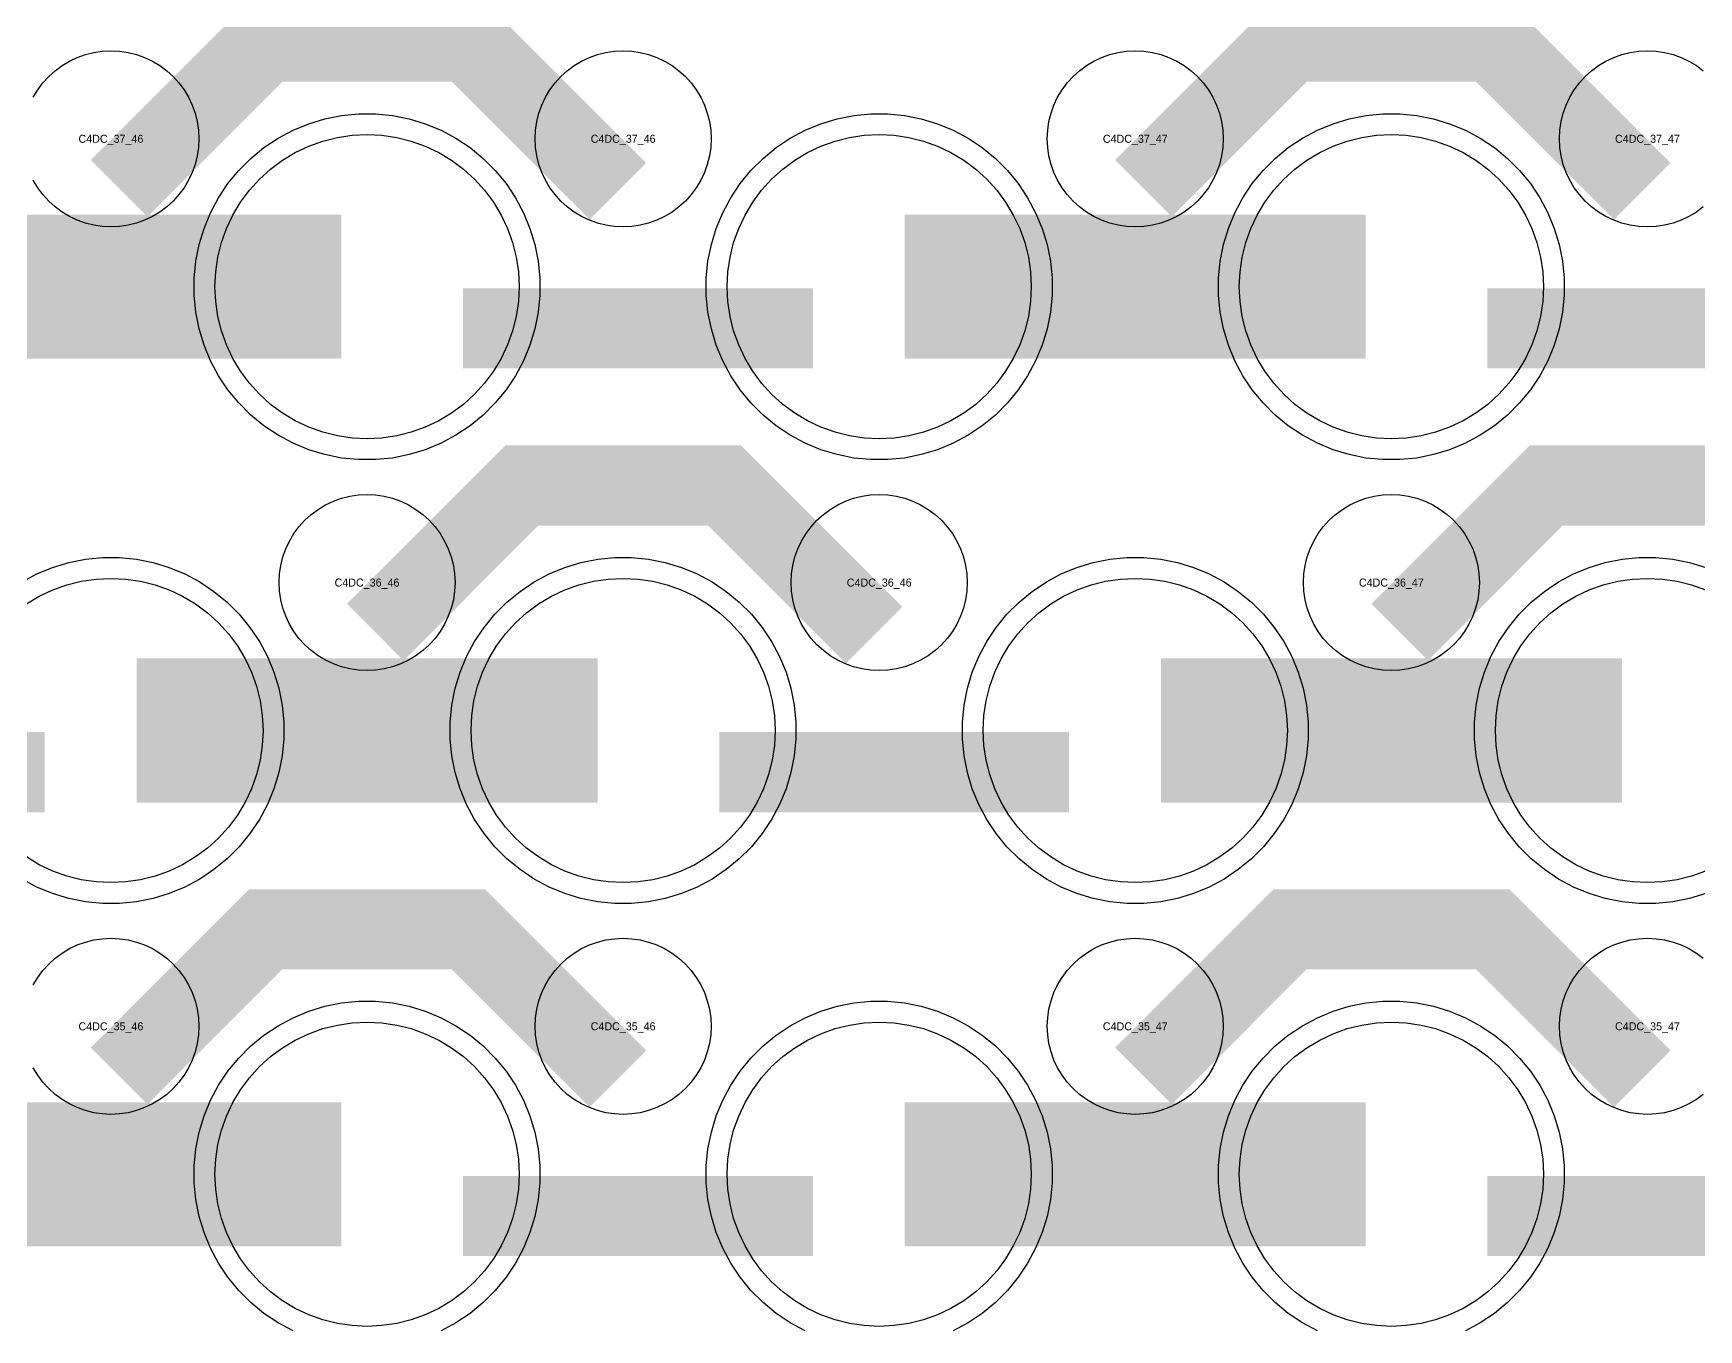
# Model space of a CAD drawing. Extents: x -11880 to 11880, y -14992 to 14992.
# Drawn here: x 2696 to 3216, y -10038 to -9634 of the extents above; entities that cross this region are included whole.
import ezdxf
from ezdxf.enums import TextEntityAlignment as Align

# ---------------------------------------------------------------- set-up
doc = ezdxf.new("R2010")
doc.units = 0
doc.header["$MEASUREMENT"] = 0
for name, color, linetype in [('GDS_775_DT_237', 138, 'CONTINUOUS'), ('RDL1_FS', 34, 'CONTINUOUS'), ('RDL_BS', 160, 'CONTINUOUS')]:
    doc.layers.add(name, color=color, linetype=linetype)

msp = doc.modelspace()

# ---------------------------------------------------------------- linework, layer by layer
at = {"layer": 'RDL1_FS', "color": 241, "true_color": 0xf7abae}
for points in [[(2800, -9760.204), (2795.343, -9759.975), (2790.732, -9759.291), (2786.209, -9758.159), (2781.819, -9756.587), (2777.605, -9754.595), (2773.605, -9752.197), (2769.86, -9749.419), (2766.406, -9746.289), (2763.276, -9742.835), (2760.498, -9739.09), (2758.1, -9735.09), (2756.108, -9730.876), (2754.536, -9726.486), (2753.404, -9721.963), (2752.72, -9717.352), (2752.491, -9712.695), (2752.72, -9708.038), (2753.404, -9703.427), (2754.536, -9698.904), (2756.108, -9694.514), (2758.1, -9690.3), (2760.498, -9686.3), (2763.276, -9682.555), (2766.406, -9679.101), (2769.86, -9675.971), (2773.605, -9673.193), (2777.605, -9670.795), (2781.819, -9668.803), (2786.209, -9667.231), (2790.732, -9666.099), (2795.343, -9665.415), (2800, -9665.186), (2804.657, -9665.415), (2809.268, -9666.099), (2813.791, -9667.231), (2818.181, -9668.803), (2822.395, -9670.795), (2826.395, -9673.193), (2830.14, -9675.971), (2833.594, -9679.101), (2836.724, -9682.555), (2839.502, -9686.3), (2841.9, -9690.3), (2843.892, -9694.514), (2845.464, -9698.904), (2846.596, -9703.427), (2847.28, -9708.038), (2847.509, -9712.695), (2847.28, -9717.352), (2846.596, -9721.963), (2845.464, -9726.486), (2843.892, -9730.876), (2841.9, -9735.09), (2839.502, -9739.09), (2836.724, -9742.835), (2833.594, -9746.289), (2830.14, -9749.419), (2826.395, -9752.197), (2822.395, -9754.595), (2818.181, -9756.587), (2813.791, -9758.159), (2809.268, -9759.291), (2804.657, -9759.975)], [(2960, -9760.204), (2955.343, -9759.975), (2950.732, -9759.291), (2946.209, -9758.159), (2941.819, -9756.587), (2937.605, -9754.595), (2933.605, -9752.197), (2929.86, -9749.419), (2926.406, -9746.289), (2923.276, -9742.835), (2920.498, -9739.09), (2918.1, -9735.09), (2916.108, -9730.876), (2914.536, -9726.486), (2913.404, -9721.963), (2912.72, -9717.352), (2912.491, -9712.695), (2912.72, -9708.038), (2913.404, -9703.427), (2914.536, -9698.904), (2916.108, -9694.514), (2918.1, -9690.3), (2920.498, -9686.3), (2923.276, -9682.555), (2926.406, -9679.101), (2929.86, -9675.971), (2933.605, -9673.193), (2937.605, -9670.795), (2941.819, -9668.803), (2946.209, -9667.231), (2950.732, -9666.099), (2955.343, -9665.415), (2960, -9665.186), (2964.657, -9665.415), (2969.268, -9666.099), (2973.791, -9667.231), (2978.181, -9668.803), (2982.395, -9670.795), (2986.395, -9673.193), (2990.14, -9675.971), (2993.594, -9679.101), (2996.724, -9682.555), (2999.502, -9686.3), (3001.9, -9690.3), (3003.892, -9694.514), (3005.464, -9698.904), (3006.596, -9703.427), (3007.28, -9708.038), (3007.509, -9712.695), (3007.28, -9717.352), (3006.596, -9721.963), (3005.464, -9726.486), (3003.892, -9730.876), (3001.9, -9735.09), (2999.502, -9739.09), (2996.724, -9742.835), (2993.594, -9746.289), (2990.14, -9749.419), (2986.395, -9752.197), (2982.395, -9754.595), (2978.181, -9756.587), (2973.791, -9758.159), (2969.268, -9759.291), (2964.657, -9759.975)], [(3120, -9760.204), (3115.343, -9759.975), (3110.732, -9759.291), (3106.209, -9758.159), (3101.819, -9756.587), (3097.605, -9754.595), (3093.605, -9752.197), (3089.86, -9749.419), (3086.406, -9746.289), (3083.276, -9742.835), (3080.498, -9739.09), (3078.1, -9735.09), (3076.108, -9730.876), (3074.536, -9726.486), (3073.404, -9721.963), (3072.72, -9717.352), (3072.491, -9712.695), (3072.72, -9708.038), (3073.404, -9703.427), (3074.536, -9698.904), (3076.108, -9694.514), (3078.1, -9690.3), (3080.498, -9686.3), (3083.276, -9682.555), (3086.406, -9679.101), (3089.86, -9675.971), (3093.605, -9673.193), (3097.605, -9670.795), (3101.819, -9668.803), (3106.209, -9667.231), (3110.732, -9666.099), (3115.343, -9665.415), (3120, -9665.186), (3124.657, -9665.415), (3129.268, -9666.099), (3133.791, -9667.231), (3138.181, -9668.803), (3142.395, -9670.795), (3146.395, -9673.193), (3150.14, -9675.971), (3153.594, -9679.101), (3156.724, -9682.555), (3159.502, -9686.3), (3161.9, -9690.3), (3163.892, -9694.514), (3165.464, -9698.904), (3166.596, -9703.427), (3167.28, -9708.038), (3167.509, -9712.695), (3167.28, -9717.352), (3166.596, -9721.963), (3165.464, -9726.486), (3163.892, -9730.876), (3161.9, -9735.09), (3159.502, -9739.09), (3156.724, -9742.835), (3153.594, -9746.289), (3150.14, -9749.419), (3146.395, -9752.197), (3142.395, -9754.595), (3138.181, -9756.587), (3133.791, -9758.159), (3129.268, -9759.291), (3124.657, -9759.975)]]:
    msp.add_lwpolyline(points, close=True, dxfattribs=at)
for points in [[(2648.002, -9712.695, 45, 45, 0), (2720.002, -9712.695, 45, 45, 0)], [(2720.002, -9712.695, 45, 45, 0), (2792.002, -9712.695, 45, 45, 0)], [(2968.002, -9712.695, 45, 45, 0), (3040.002, -9712.695, 45, 45, 0)], [(3040.002, -9712.695, 45, 45, 0), (3112.002, -9712.695, 45, 45, 0)]]:
    msp.add_lwpolyline(points, format="xyseb", dxfattribs=at)
at = {"layer": 'RDL1_FS'}
for points in [[(2693.605, -9811.758), (2697.605, -9809.36), (2701.819, -9807.368), (2706.209, -9805.796), (2710.732, -9804.664), (2715.343, -9803.98), (2720, -9803.751), (2724.657, -9803.98), (2729.268, -9804.664), (2733.791, -9805.796), (2738.181, -9807.368), (2742.395, -9809.36), (2746.395, -9811.758), (2750.14, -9814.536), (2753.594, -9817.666), (2756.724, -9821.12), (2759.502, -9824.865), (2761.9, -9828.865), (2763.892, -9833.079), (2765.464, -9837.469), (2766.596, -9841.992), (2767.28, -9846.603), (2767.509, -9851.26), (2767.28, -9855.917), (2766.596, -9860.528), (2765.464, -9865.051), (2763.892, -9869.441), (2761.9, -9873.655), (2759.502, -9877.655), (2756.724, -9881.4), (2753.594, -9884.854), (2750.14, -9887.984), (2746.395, -9890.762), (2742.395, -9893.16), (2738.181, -9895.152), (2733.791, -9896.724), (2729.268, -9897.856), (2724.657, -9898.54), (2720, -9898.769), (2715.343, -9898.54), (2710.732, -9897.856), (2706.209, -9896.724), (2701.819, -9895.152), (2697.605, -9893.16), (2693.605, -9890.762)], [(3218.181, -9895.152), (3213.791, -9896.724), (3209.268, -9897.856), (3204.657, -9898.54), (3200, -9898.769), (3195.343, -9898.54), (3190.732, -9897.856), (3186.209, -9896.724), (3181.819, -9895.152), (3177.605, -9893.16), (3173.605, -9890.762), (3169.86, -9887.984), (3166.406, -9884.854), (3163.276, -9881.4), (3160.498, -9877.655), (3158.1, -9873.655), (3156.108, -9869.441), (3154.536, -9865.051), (3153.404, -9860.528), (3152.72, -9855.917), (3152.491, -9851.26), (3152.72, -9846.603), (3153.404, -9841.992), (3154.536, -9837.469), (3156.108, -9833.079), (3158.1, -9828.865), (3160.498, -9824.865), (3163.276, -9821.12), (3166.406, -9817.666), (3169.86, -9814.536), (3173.605, -9811.758), (3177.605, -9809.36), (3181.819, -9807.368), (3186.209, -9805.796), (3190.732, -9804.664), (3195.343, -9803.98), (3200, -9803.751), (3204.657, -9803.98), (3209.268, -9804.664), (3213.791, -9805.796), (3218.181, -9807.368)]]:
    msp.add_lwpolyline(points, dxfattribs=at)
for points in [[(2880, -9898.769), (2875.343, -9898.54), (2870.732, -9897.856), (2866.209, -9896.724), (2861.819, -9895.152), (2857.605, -9893.16), (2853.605, -9890.762), (2849.86, -9887.984), (2846.406, -9884.854), (2843.276, -9881.4), (2840.498, -9877.655), (2838.1, -9873.655), (2836.108, -9869.441), (2834.536, -9865.051), (2833.404, -9860.528), (2832.72, -9855.917), (2832.491, -9851.26), (2832.72, -9846.603), (2833.404, -9841.992), (2834.536, -9837.469), (2836.108, -9833.079), (2838.1, -9828.865), (2840.498, -9824.865), (2843.276, -9821.12), (2846.406, -9817.666), (2849.86, -9814.536), (2853.605, -9811.758), (2857.605, -9809.36), (2861.819, -9807.368), (2866.209, -9805.796), (2870.732, -9804.664), (2875.343, -9803.98), (2880, -9803.751), (2884.657, -9803.98), (2889.268, -9804.664), (2893.791, -9805.796), (2898.181, -9807.368), (2902.395, -9809.36), (2906.395, -9811.758), (2910.14, -9814.536), (2913.594, -9817.666), (2916.724, -9821.12), (2919.502, -9824.865), (2921.9, -9828.865), (2923.892, -9833.079), (2925.464, -9837.469), (2926.596, -9841.992), (2927.28, -9846.603), (2927.509, -9851.26), (2927.28, -9855.917), (2926.596, -9860.528), (2925.464, -9865.051), (2923.892, -9869.441), (2921.9, -9873.655), (2919.502, -9877.655), (2916.724, -9881.4), (2913.594, -9884.854), (2910.14, -9887.984), (2906.395, -9890.762), (2902.395, -9893.16), (2898.181, -9895.152), (2893.791, -9896.724), (2889.268, -9897.856), (2884.657, -9898.54)], [(3040, -9898.769), (3035.343, -9898.54), (3030.732, -9897.856), (3026.209, -9896.724), (3021.819, -9895.152), (3017.605, -9893.16), (3013.605, -9890.762), (3009.86, -9887.984), (3006.406, -9884.854), (3003.276, -9881.4), (3000.498, -9877.655), (2998.1, -9873.655), (2996.108, -9869.441), (2994.536, -9865.051), (2993.404, -9860.528), (2992.72, -9855.917), (2992.491, -9851.26), (2992.72, -9846.603), (2993.404, -9841.992), (2994.536, -9837.469), (2996.108, -9833.079), (2998.1, -9828.865), (3000.498, -9824.865), (3003.276, -9821.12), (3006.406, -9817.666), (3009.86, -9814.536), (3013.605, -9811.758), (3017.605, -9809.36), (3021.819, -9807.368), (3026.209, -9805.796), (3030.732, -9804.664), (3035.343, -9803.98), (3040, -9803.751), (3044.657, -9803.98), (3049.268, -9804.664), (3053.791, -9805.796), (3058.181, -9807.368), (3062.395, -9809.36), (3066.395, -9811.758), (3070.14, -9814.536), (3073.594, -9817.666), (3076.724, -9821.12), (3079.502, -9824.865), (3081.9, -9828.865), (3083.892, -9833.079), (3085.464, -9837.469), (3086.596, -9841.992), (3087.28, -9846.603), (3087.509, -9851.26), (3087.28, -9855.917), (3086.596, -9860.528), (3085.464, -9865.051), (3083.892, -9869.441), (3081.9, -9873.655), (3079.502, -9877.655), (3076.724, -9881.4), (3073.594, -9884.854), (3070.14, -9887.984), (3066.395, -9890.762), (3062.395, -9893.16), (3058.181, -9895.152), (3053.791, -9896.724), (3049.268, -9897.856), (3044.657, -9898.54)], [(2800, -10037.329), (2795.343, -10037.1), (2790.732, -10036.416), (2786.209, -10035.284), (2781.819, -10033.712), (2777.605, -10031.72), (2773.605, -10029.322), (2769.86, -10026.544), (2766.406, -10023.414), (2763.276, -10019.96), (2760.498, -10016.215), (2758.1, -10012.215), (2756.108, -10008.001), (2754.536, -10003.611), (2753.404, -9999.088), (2752.72, -9994.477), (2752.491, -9989.82), (2752.72, -9985.163), (2753.404, -9980.552), (2754.536, -9976.029), (2756.108, -9971.639), (2758.1, -9967.425), (2760.498, -9963.425), (2763.276, -9959.68), (2766.406, -9956.226), (2769.86, -9953.096), (2773.605, -9950.318), (2777.605, -9947.92), (2781.819, -9945.928), (2786.209, -9944.356), (2790.732, -9943.224), (2795.343, -9942.54), (2800, -9942.311), (2804.657, -9942.54), (2809.268, -9943.224), (2813.791, -9944.356), (2818.181, -9945.928), (2822.395, -9947.92), (2826.395, -9950.318), (2830.14, -9953.096), (2833.594, -9956.226), (2836.724, -9959.68), (2839.502, -9963.425), (2841.9, -9967.425), (2843.892, -9971.639), (2845.464, -9976.029), (2846.596, -9980.552), (2847.28, -9985.163), (2847.509, -9989.82), (2847.28, -9994.477), (2846.596, -9999.088), (2845.464, -10003.611), (2843.892, -10008.001), (2841.9, -10012.215), (2839.502, -10016.215), (2836.724, -10019.96), (2833.594, -10023.414), (2830.14, -10026.544), (2826.395, -10029.322), (2822.395, -10031.72), (2818.181, -10033.712), (2813.791, -10035.284), (2809.268, -10036.416), (2804.657, -10037.1)], [(2960, -10037.329), (2955.343, -10037.1), (2950.732, -10036.416), (2946.209, -10035.284), (2941.819, -10033.712), (2937.605, -10031.72), (2933.605, -10029.322), (2929.86, -10026.544), (2926.406, -10023.414), (2923.276, -10019.96), (2920.498, -10016.215), (2918.1, -10012.215), (2916.108, -10008.001), (2914.536, -10003.611), (2913.404, -9999.088), (2912.72, -9994.477), (2912.491, -9989.82), (2912.72, -9985.163), (2913.404, -9980.552), (2914.536, -9976.029), (2916.108, -9971.639), (2918.1, -9967.425), (2920.498, -9963.425), (2923.276, -9959.68), (2926.406, -9956.226), (2929.86, -9953.096), (2933.605, -9950.318), (2937.605, -9947.92), (2941.819, -9945.928), (2946.209, -9944.356), (2950.732, -9943.224), (2955.343, -9942.54), (2960, -9942.311), (2964.657, -9942.54), (2969.268, -9943.224), (2973.791, -9944.356), (2978.181, -9945.928), (2982.395, -9947.92), (2986.395, -9950.318), (2990.14, -9953.096), (2993.594, -9956.226), (2996.724, -9959.68), (2999.502, -9963.425), (3001.9, -9967.425), (3003.892, -9971.639), (3005.464, -9976.029), (3006.596, -9980.552), (3007.28, -9985.163), (3007.509, -9989.82), (3007.28, -9994.477), (3006.596, -9999.088), (3005.464, -10003.611), (3003.892, -10008.001), (3001.9, -10012.215), (2999.502, -10016.215), (2996.724, -10019.96), (2993.594, -10023.414), (2990.14, -10026.544), (2986.395, -10029.322), (2982.395, -10031.72), (2978.181, -10033.712), (2973.791, -10035.284), (2969.268, -10036.416), (2964.657, -10037.1)], [(3120, -10037.329), (3115.343, -10037.1), (3110.732, -10036.416), (3106.209, -10035.284), (3101.819, -10033.712), (3097.605, -10031.72), (3093.605, -10029.322), (3089.86, -10026.544), (3086.406, -10023.414), (3083.276, -10019.96), (3080.498, -10016.215), (3078.1, -10012.215), (3076.108, -10008.001), (3074.536, -10003.611), (3073.404, -9999.088), (3072.72, -9994.477), (3072.491, -9989.82), (3072.72, -9985.163), (3073.404, -9980.552), (3074.536, -9976.029), (3076.108, -9971.639), (3078.1, -9967.425), (3080.498, -9963.425), (3083.276, -9959.68), (3086.406, -9956.226), (3089.86, -9953.096), (3093.605, -9950.318), (3097.605, -9947.92), (3101.819, -9945.928), (3106.209, -9944.356), (3110.732, -9943.224), (3115.343, -9942.54), (3120, -9942.311), (3124.657, -9942.54), (3129.268, -9943.224), (3133.791, -9944.356), (3138.181, -9945.928), (3142.395, -9947.92), (3146.395, -9950.318), (3150.14, -9953.096), (3153.594, -9956.226), (3156.724, -9959.68), (3159.502, -9963.425), (3161.9, -9967.425), (3163.892, -9971.639), (3165.464, -9976.029), (3166.596, -9980.552), (3167.28, -9985.163), (3167.509, -9989.82), (3167.28, -9994.477), (3166.596, -9999.088), (3165.464, -10003.611), (3163.892, -10008.001), (3161.9, -10012.215), (3159.502, -10016.215), (3156.724, -10019.96), (3153.594, -10023.414), (3150.14, -10026.544), (3146.395, -10029.322), (3142.395, -10031.72), (3138.181, -10033.712), (3133.791, -10035.284), (3129.268, -10036.416), (3124.657, -10037.1)]]:
    msp.add_lwpolyline(points, close=True, dxfattribs=at)
for points in [[(2728.002, -9851.26, 45, 45, 0), (2800.002, -9851.26, 45, 45, 0)], [(2800.002, -9851.26, 45, 45, 0), (2872.002, -9851.26, 45, 45, 0)], [(3048.002, -9851.26, 45, 45, 0), (3120.002, -9851.26, 45, 45, 0)], [(3120.002, -9851.26, 45, 45, 0), (3192.002, -9851.26, 45, 45, 0)], [(2648.002, -9989.82, 45, 45, 0), (2720.002, -9989.82, 45, 45, 0)], [(2720.002, -9989.82, 45, 45, 0), (2792.002, -9989.82, 45, 45, 0)], [(2968.002, -9989.82, 45, 45, 0), (3040.002, -9989.82, 45, 45, 0)], [(3040.002, -9989.82, 45, 45, 0), (3112.002, -9989.82, 45, 45, 0)]]:
    msp.add_lwpolyline(points, format="xyseb", dxfattribs=at)
at = {"layer": 'RDL_BS'}
for points in [[(2722.562, -9682.009, 25, 25, 0), (2768.377, -9636.194, 25, 25, 0), (2801.93, -9636.194, 25, 25, 0)], [(2878.401, -9682.908, 25, 25, 0), (2831.687, -9636.194, 25, 25, 0), (2801.929, -9636.194, 25, 25, 0)], [(3042.562, -9682.009, 25, 25, 0), (3088.377, -9636.194, 25, 25, 0), (3121.93, -9636.194, 25, 25, 0)], [(3198.401, -9682.908, 25, 25, 0), (3151.687, -9636.194, 25, 25, 0), (3121.929, -9636.194, 25, 25, 0)], [(2802.562, -9820.574, 25, 25, 0), (2848.377, -9774.759, 25, 25, 0), (2881.93, -9774.759, 25, 25, 0)], [(2958.401, -9821.473, 25, 25, 0), (2911.687, -9774.759, 25, 25, 0), (2881.929, -9774.759, 25, 25, 0)], [(3122.562, -9820.574, 25, 25, 0), (3168.377, -9774.759, 25, 25, 0), (3201.93, -9774.759, 25, 25, 0)], [(3278.401, -9821.473, 25, 25, 0), (3231.687, -9774.759, 25, 25, 0), (3201.929, -9774.759, 25, 25, 0)], [(2590.016, -9864.273, 25, 25, 0), (2699.281, -9864.273, 25, 25, 0)], [(2910.016, -9864.273, 25, 25, 0), (3019.281, -9864.273, 25, 25, 0)], [(2722.562, -9959.134, 25, 25, 0), (2768.377, -9913.319, 25, 25, 0), (2801.93, -9913.319, 25, 25, 0)], [(2878.401, -9960.033, 25, 25, 0), (2831.687, -9913.319, 25, 25, 0), (2801.929, -9913.319, 25, 25, 0)], [(3042.562, -9959.134, 25, 25, 0), (3088.377, -9913.319, 25, 25, 0), (3121.93, -9913.319, 25, 25, 0)], [(3198.401, -9960.033, 25, 25, 0), (3151.687, -9913.319, 25, 25, 0), (3121.929, -9913.319, 25, 25, 0)], [(2830.016, -10002.833, 25, 25, 0), (2939.281, -10002.833, 25, 25, 0)], [(3150.016, -10002.833, 25, 25, 0), (3259.281, -10002.833, 25, 25, 0)]]:
    msp.add_lwpolyline(points, format="xyseb", dxfattribs=at)
for points in [[(2695.75, -9653.551), (2697.143, -9651.227), (2698.746, -9649.064), (2700.558, -9647.065), (2702.557, -9645.253), (2704.72, -9643.65), (2707.044, -9642.257), (2709.481, -9641.105), (2712.016, -9640.198), (2714.635, -9639.541), (2717.307, -9639.145), (2720, -9639.013), (2722.693, -9639.145), (2725.365, -9639.541), (2727.984, -9640.198), (2730.519, -9641.105), (2732.956, -9642.257), (2735.28, -9643.65), (2737.443, -9645.253), (2739.442, -9647.065), (2741.254, -9649.064), (2742.857, -9651.227), (2744.25, -9653.551), (2745.402, -9655.988), (2746.309, -9658.523), (2746.966, -9661.142), (2747.362, -9663.814), (2747.494, -9666.507), (2747.362, -9669.2), (2746.966, -9671.872), (2746.309, -9674.491), (2745.402, -9677.026), (2744.25, -9679.463), (2742.857, -9681.787), (2741.254, -9683.95), (2739.442, -9685.949), (2737.443, -9687.761), (2735.28, -9689.364), (2732.956, -9690.757), (2730.519, -9691.909), (2727.984, -9692.816), (2725.365, -9693.473), (2722.693, -9693.869), (2720, -9694.001), (2717.307, -9693.869), (2714.635, -9693.473), (2712.016, -9692.816), (2709.481, -9691.909), (2707.044, -9690.757), (2704.72, -9689.364), (2702.557, -9687.761), (2700.558, -9685.949), (2698.746, -9683.95), (2697.143, -9681.787), (2695.75, -9679.463)], [(3217.443, -9687.761), (3215.28, -9689.364), (3212.956, -9690.757), (3210.519, -9691.909), (3207.984, -9692.816), (3205.365, -9693.473), (3202.693, -9693.869), (3200, -9694.001), (3197.307, -9693.869), (3194.635, -9693.473), (3192.016, -9692.816), (3189.481, -9691.909), (3187.044, -9690.757), (3184.72, -9689.364), (3182.557, -9687.761), (3180.558, -9685.949), (3178.746, -9683.95), (3177.143, -9681.787), (3175.75, -9679.463), (3174.598, -9677.026), (3173.691, -9674.491), (3173.034, -9671.872), (3172.638, -9669.2), (3172.506, -9666.507), (3172.638, -9663.814), (3173.034, -9661.142), (3173.691, -9658.523), (3174.598, -9655.988), (3175.75, -9653.551), (3177.143, -9651.227), (3178.746, -9649.064), (3180.558, -9647.065), (3182.557, -9645.253), (3184.72, -9643.65), (3187.044, -9642.257), (3189.481, -9641.105), (3192.016, -9640.198), (3194.635, -9639.541), (3197.307, -9639.145), (3200, -9639.013), (3202.693, -9639.145), (3205.365, -9639.541), (3207.984, -9640.198), (3210.519, -9641.105), (3212.956, -9642.257), (3215.28, -9643.65), (3217.443, -9645.253)], [(2692.223, -9804.877), (2696.885, -9802.385), (2701.795, -9800.354), (2706.835, -9798.823), (2712.062, -9797.777), (2717.356, -9797.26), (2722.644, -9797.26), (2727.938, -9797.777), (2733.165, -9798.823), (2738.205, -9800.354), (2743.115, -9802.385), (2747.777, -9804.877), (2752.191, -9807.824), (2756.292, -9811.186), (2760.074, -9814.968), (2763.436, -9819.069), (2766.383, -9823.483), (2768.875, -9828.145), (2770.906, -9833.055), (2772.437, -9838.095), (2773.483, -9843.322), (2774, -9848.616), (2774, -9853.904), (2773.483, -9859.198), (2772.437, -9864.425), (2770.906, -9869.465), (2768.875, -9874.375), (2766.383, -9879.037), (2763.436, -9883.451), (2760.074, -9887.552), (2756.292, -9891.334), (2752.191, -9894.696), (2747.777, -9897.643), (2743.115, -9900.135), (2738.205, -9902.166), (2733.165, -9903.697), (2727.938, -9904.743), (2722.644, -9905.26), (2717.356, -9905.26), (2712.062, -9904.743), (2706.835, -9903.697), (2701.795, -9902.166), (2696.885, -9900.135), (2692.223, -9897.643)], [(3218.205, -9902.166), (3213.165, -9903.697), (3207.938, -9904.743), (3202.644, -9905.26), (3197.356, -9905.26), (3192.062, -9904.743), (3186.835, -9903.697), (3181.795, -9902.166), (3176.885, -9900.135), (3172.223, -9897.643), (3167.809, -9894.696), (3163.708, -9891.334), (3159.926, -9887.552), (3156.564, -9883.451), (3153.617, -9879.037), (3151.125, -9874.375), (3149.094, -9869.465), (3147.563, -9864.425), (3146.517, -9859.198), (3146, -9853.904), (3146, -9848.616), (3146.517, -9843.322), (3147.563, -9838.095), (3149.094, -9833.055), (3151.125, -9828.145), (3153.617, -9823.483), (3156.564, -9819.069), (3159.926, -9814.968), (3163.708, -9811.186), (3167.809, -9807.824), (3172.223, -9804.877), (3176.885, -9802.385), (3181.795, -9800.354), (3186.835, -9798.823), (3192.062, -9797.777), (3197.356, -9797.26), (3202.644, -9797.26), (3207.938, -9797.777), (3213.165, -9798.823), (3218.205, -9800.354)], [(2695.75, -9930.676), (2697.143, -9928.352), (2698.746, -9926.189), (2700.558, -9924.19), (2702.557, -9922.378), (2704.72, -9920.775), (2707.044, -9919.382), (2709.481, -9918.23), (2712.016, -9917.323), (2714.635, -9916.666), (2717.307, -9916.27), (2720, -9916.138), (2722.693, -9916.27), (2725.365, -9916.666), (2727.984, -9917.323), (2730.519, -9918.23), (2732.956, -9919.382), (2735.28, -9920.775), (2737.443, -9922.378), (2739.442, -9924.19), (2741.254, -9926.189), (2742.857, -9928.352), (2744.25, -9930.676), (2745.402, -9933.113), (2746.309, -9935.648), (2746.966, -9938.267), (2747.362, -9940.939), (2747.494, -9943.632), (2747.362, -9946.325), (2746.966, -9948.997), (2746.309, -9951.616), (2745.402, -9954.151), (2744.25, -9956.588), (2742.857, -9958.912), (2741.254, -9961.075), (2739.442, -9963.074), (2737.443, -9964.886), (2735.28, -9966.489), (2732.956, -9967.882), (2730.519, -9969.034), (2727.984, -9969.941), (2725.365, -9970.598), (2722.693, -9970.994), (2720, -9971.126), (2717.307, -9970.994), (2714.635, -9970.598), (2712.016, -9969.941), (2709.481, -9969.034), (2707.044, -9967.882), (2704.72, -9966.489), (2702.557, -9964.886), (2700.558, -9963.074), (2698.746, -9961.075), (2697.143, -9958.912), (2695.75, -9956.588)], [(3217.443, -9964.886), (3215.28, -9966.489), (3212.956, -9967.882), (3210.519, -9969.034), (3207.984, -9969.941), (3205.365, -9970.598), (3202.693, -9970.994), (3200, -9971.126), (3197.307, -9970.994), (3194.635, -9970.598), (3192.016, -9969.941), (3189.481, -9969.034), (3187.044, -9967.882), (3184.72, -9966.489), (3182.557, -9964.886), (3180.558, -9963.074), (3178.746, -9961.075), (3177.143, -9958.912), (3175.75, -9956.588), (3174.598, -9954.151), (3173.691, -9951.616), (3173.034, -9948.997), (3172.638, -9946.325), (3172.506, -9943.632), (3172.638, -9940.939), (3173.034, -9938.267), (3173.691, -9935.648), (3174.598, -9933.113), (3175.75, -9930.676), (3177.143, -9928.352), (3178.746, -9926.189), (3180.558, -9924.19), (3182.557, -9922.378), (3184.72, -9920.775), (3187.044, -9919.382), (3189.481, -9918.23), (3192.016, -9917.323), (3194.635, -9916.666), (3197.307, -9916.27), (3200, -9916.138), (3202.693, -9916.27), (3205.365, -9916.666), (3207.984, -9917.323), (3210.519, -9918.23), (3212.956, -9919.382), (3215.28, -9920.775), (3217.443, -9922.378)], [(2776.885, -10038.695), (2772.223, -10036.203), (2767.809, -10033.256), (2763.708, -10029.894), (2759.926, -10026.112), (2756.564, -10022.011), (2753.617, -10017.597), (2751.125, -10012.935), (2749.094, -10008.025), (2747.563, -10002.985), (2746.517, -9997.758), (2746, -9992.464), (2746, -9987.176), (2746.517, -9981.882), (2747.563, -9976.655), (2749.094, -9971.615), (2751.125, -9966.705), (2753.617, -9962.043), (2756.564, -9957.629), (2759.926, -9953.528), (2763.708, -9949.746), (2767.809, -9946.384), (2772.223, -9943.437), (2776.885, -9940.945), (2781.795, -9938.914), (2786.835, -9937.383), (2792.062, -9936.337), (2797.356, -9935.82), (2802.644, -9935.82), (2807.938, -9936.337), (2813.165, -9937.383), (2818.205, -9938.914), (2823.115, -9940.945), (2827.777, -9943.437), (2832.191, -9946.384), (2836.292, -9949.746), (2840.074, -9953.528), (2843.436, -9957.629), (2846.383, -9962.043), (2848.875, -9966.705), (2850.906, -9971.615), (2852.437, -9976.655), (2853.483, -9981.882), (2854, -9987.176), (2854, -9992.464), (2853.483, -9997.758), (2852.437, -10002.985), (2850.906, -10008.025), (2848.875, -10012.935), (2846.383, -10017.597), (2843.436, -10022.011), (2840.074, -10026.112), (2836.292, -10029.894), (2832.191, -10033.256), (2827.777, -10036.203), (2823.115, -10038.695)], [(2936.885, -10038.695), (2932.223, -10036.203), (2927.809, -10033.256), (2923.708, -10029.894), (2919.926, -10026.112), (2916.564, -10022.011), (2913.617, -10017.597), (2911.125, -10012.935), (2909.094, -10008.025), (2907.563, -10002.985), (2906.517, -9997.758), (2906, -9992.464), (2906, -9987.176), (2906.517, -9981.882), (2907.563, -9976.655), (2909.094, -9971.615), (2911.125, -9966.705), (2913.617, -9962.043), (2916.564, -9957.629), (2919.926, -9953.528), (2923.708, -9949.746), (2927.809, -9946.384), (2932.223, -9943.437), (2936.885, -9940.945), (2941.795, -9938.914), (2946.835, -9937.383), (2952.062, -9936.337), (2957.356, -9935.82), (2962.644, -9935.82), (2967.938, -9936.337), (2973.165, -9937.383), (2978.205, -9938.914), (2983.115, -9940.945), (2987.777, -9943.437), (2992.191, -9946.384), (2996.292, -9949.746), (3000.074, -9953.528), (3003.436, -9957.629), (3006.383, -9962.043), (3008.875, -9966.705), (3010.906, -9971.615), (3012.437, -9976.655), (3013.483, -9981.882), (3014, -9987.176), (3014, -9992.464), (3013.483, -9997.758), (3012.437, -10002.985), (3010.906, -10008.025), (3008.875, -10012.935), (3006.383, -10017.597), (3003.436, -10022.011), (3000.074, -10026.112), (2996.292, -10029.894), (2992.191, -10033.256), (2987.777, -10036.203), (2983.115, -10038.695)], [(3096.885, -10038.695), (3092.223, -10036.203), (3087.809, -10033.256), (3083.708, -10029.894), (3079.926, -10026.112), (3076.564, -10022.011), (3073.617, -10017.597), (3071.125, -10012.935), (3069.094, -10008.025), (3067.563, -10002.985), (3066.517, -9997.758), (3066, -9992.464), (3066, -9987.176), (3066.517, -9981.882), (3067.563, -9976.655), (3069.094, -9971.615), (3071.125, -9966.705), (3073.617, -9962.043), (3076.564, -9957.629), (3079.926, -9953.528), (3083.708, -9949.746), (3087.809, -9946.384), (3092.223, -9943.437), (3096.885, -9940.945), (3101.795, -9938.914), (3106.835, -9937.383), (3112.062, -9936.337), (3117.356, -9935.82), (3122.644, -9935.82), (3127.938, -9936.337), (3133.165, -9937.383), (3138.205, -9938.914), (3143.115, -9940.945), (3147.777, -9943.437), (3152.191, -9946.384), (3156.292, -9949.746), (3160.074, -9953.528), (3163.436, -9957.629), (3166.383, -9962.043), (3168.875, -9966.705), (3170.906, -9971.615), (3172.437, -9976.655), (3173.483, -9981.882), (3174, -9987.176), (3174, -9992.464), (3173.483, -9997.758), (3172.437, -10002.985), (3170.906, -10008.025), (3168.875, -10012.935), (3166.383, -10017.597), (3163.436, -10022.011), (3160.074, -10026.112), (3156.292, -10029.894), (3152.191, -10033.256), (3147.777, -10036.203), (3143.115, -10038.695)]]:
    msp.add_lwpolyline(points, dxfattribs=at)
for points in [[(2880, -9694.001), (2877.307, -9693.869), (2874.635, -9693.473), (2872.016, -9692.816), (2869.481, -9691.909), (2867.044, -9690.757), (2864.72, -9689.364), (2862.557, -9687.761), (2860.558, -9685.949), (2858.746, -9683.95), (2857.143, -9681.787), (2855.75, -9679.463), (2854.598, -9677.026), (2853.691, -9674.491), (2853.034, -9671.872), (2852.638, -9669.2), (2852.506, -9666.507), (2852.638, -9663.814), (2853.034, -9661.142), (2853.691, -9658.523), (2854.598, -9655.988), (2855.75, -9653.551), (2857.143, -9651.227), (2858.746, -9649.064), (2860.558, -9647.065), (2862.557, -9645.253), (2864.72, -9643.65), (2867.044, -9642.257), (2869.481, -9641.105), (2872.016, -9640.198), (2874.635, -9639.541), (2877.307, -9639.145), (2880, -9639.013), (2882.693, -9639.145), (2885.365, -9639.541), (2887.984, -9640.198), (2890.519, -9641.105), (2892.956, -9642.257), (2895.28, -9643.65), (2897.443, -9645.253), (2899.442, -9647.065), (2901.254, -9649.064), (2902.857, -9651.227), (2904.25, -9653.551), (2905.402, -9655.988), (2906.309, -9658.523), (2906.966, -9661.142), (2907.362, -9663.814), (2907.494, -9666.507), (2907.362, -9669.2), (2906.966, -9671.872), (2906.309, -9674.491), (2905.402, -9677.026), (2904.25, -9679.463), (2902.857, -9681.787), (2901.254, -9683.95), (2899.442, -9685.949), (2897.443, -9687.761), (2895.28, -9689.364), (2892.956, -9690.757), (2890.519, -9691.909), (2887.984, -9692.816), (2885.365, -9693.473), (2882.693, -9693.869)], [(3040, -9694.001), (3037.307, -9693.869), (3034.635, -9693.473), (3032.016, -9692.816), (3029.481, -9691.909), (3027.044, -9690.757), (3024.72, -9689.364), (3022.557, -9687.761), (3020.558, -9685.949), (3018.746, -9683.95), (3017.143, -9681.787), (3015.75, -9679.463), (3014.598, -9677.026), (3013.691, -9674.491), (3013.034, -9671.872), (3012.638, -9669.2), (3012.506, -9666.507), (3012.638, -9663.814), (3013.034, -9661.142), (3013.691, -9658.523), (3014.598, -9655.988), (3015.75, -9653.551), (3017.143, -9651.227), (3018.746, -9649.064), (3020.558, -9647.065), (3022.557, -9645.253), (3024.72, -9643.65), (3027.044, -9642.257), (3029.481, -9641.105), (3032.016, -9640.198), (3034.635, -9639.541), (3037.307, -9639.145), (3040, -9639.013), (3042.693, -9639.145), (3045.365, -9639.541), (3047.984, -9640.198), (3050.519, -9641.105), (3052.956, -9642.257), (3055.28, -9643.65), (3057.443, -9645.253), (3059.442, -9647.065), (3061.254, -9649.064), (3062.857, -9651.227), (3064.25, -9653.551), (3065.402, -9655.988), (3066.309, -9658.523), (3066.966, -9661.142), (3067.362, -9663.814), (3067.494, -9666.507), (3067.362, -9669.2), (3066.966, -9671.872), (3066.309, -9674.491), (3065.402, -9677.026), (3064.25, -9679.463), (3062.857, -9681.787), (3061.254, -9683.95), (3059.442, -9685.949), (3057.443, -9687.761), (3055.28, -9689.364), (3052.956, -9690.757), (3050.519, -9691.909), (3047.984, -9692.816), (3045.365, -9693.473), (3042.693, -9693.869)], [(2800, -9832.566), (2797.307, -9832.434), (2794.635, -9832.038), (2792.016, -9831.381), (2789.481, -9830.474), (2787.044, -9829.322), (2784.72, -9827.929), (2782.557, -9826.326), (2780.558, -9824.514), (2778.746, -9822.515), (2777.143, -9820.352), (2775.75, -9818.028), (2774.598, -9815.591), (2773.691, -9813.056), (2773.034, -9810.437), (2772.638, -9807.765), (2772.506, -9805.072), (2772.638, -9802.379), (2773.034, -9799.707), (2773.691, -9797.088), (2774.598, -9794.553), (2775.75, -9792.116), (2777.143, -9789.792), (2778.746, -9787.629), (2780.558, -9785.63), (2782.557, -9783.818), (2784.72, -9782.215), (2787.044, -9780.822), (2789.481, -9779.67), (2792.016, -9778.763), (2794.635, -9778.106), (2797.307, -9777.71), (2800, -9777.578), (2802.693, -9777.71), (2805.365, -9778.106), (2807.984, -9778.763), (2810.519, -9779.67), (2812.956, -9780.822), (2815.28, -9782.215), (2817.443, -9783.818), (2819.442, -9785.63), (2821.254, -9787.629), (2822.857, -9789.792), (2824.25, -9792.116), (2825.402, -9794.553), (2826.309, -9797.088), (2826.966, -9799.707), (2827.362, -9802.379), (2827.494, -9805.072), (2827.362, -9807.765), (2826.966, -9810.437), (2826.309, -9813.056), (2825.402, -9815.591), (2824.25, -9818.028), (2822.857, -9820.352), (2821.254, -9822.515), (2819.442, -9824.514), (2817.443, -9826.326), (2815.28, -9827.929), (2812.956, -9829.322), (2810.519, -9830.474), (2807.984, -9831.381), (2805.365, -9832.038), (2802.693, -9832.434)], [(2960, -9832.566), (2957.307, -9832.434), (2954.635, -9832.038), (2952.016, -9831.381), (2949.481, -9830.474), (2947.044, -9829.322), (2944.72, -9827.929), (2942.557, -9826.326), (2940.558, -9824.514), (2938.746, -9822.515), (2937.143, -9820.352), (2935.75, -9818.028), (2934.598, -9815.591), (2933.691, -9813.056), (2933.034, -9810.437), (2932.638, -9807.765), (2932.506, -9805.072), (2932.638, -9802.379), (2933.034, -9799.707), (2933.691, -9797.088), (2934.598, -9794.553), (2935.75, -9792.116), (2937.143, -9789.792), (2938.746, -9787.629), (2940.558, -9785.63), (2942.557, -9783.818), (2944.72, -9782.215), (2947.044, -9780.822), (2949.481, -9779.67), (2952.016, -9778.763), (2954.635, -9778.106), (2957.307, -9777.71), (2960, -9777.578), (2962.693, -9777.71), (2965.365, -9778.106), (2967.984, -9778.763), (2970.519, -9779.67), (2972.956, -9780.822), (2975.28, -9782.215), (2977.443, -9783.818), (2979.442, -9785.63), (2981.254, -9787.629), (2982.857, -9789.792), (2984.25, -9792.116), (2985.402, -9794.553), (2986.309, -9797.088), (2986.966, -9799.707), (2987.362, -9802.379), (2987.494, -9805.072), (2987.362, -9807.765), (2986.966, -9810.437), (2986.309, -9813.056), (2985.402, -9815.591), (2984.25, -9818.028), (2982.857, -9820.352), (2981.254, -9822.515), (2979.442, -9824.514), (2977.443, -9826.326), (2975.28, -9827.929), (2972.956, -9829.322), (2970.519, -9830.474), (2967.984, -9831.381), (2965.365, -9832.038), (2962.693, -9832.434)], [(3120, -9832.566), (3117.307, -9832.434), (3114.635, -9832.038), (3112.016, -9831.381), (3109.481, -9830.474), (3107.044, -9829.322), (3104.72, -9827.929), (3102.557, -9826.326), (3100.558, -9824.514), (3098.746, -9822.515), (3097.143, -9820.352), (3095.75, -9818.028), (3094.598, -9815.591), (3093.691, -9813.056), (3093.034, -9810.437), (3092.638, -9807.765), (3092.506, -9805.072), (3092.638, -9802.379), (3093.034, -9799.707), (3093.691, -9797.088), (3094.598, -9794.553), (3095.75, -9792.116), (3097.143, -9789.792), (3098.746, -9787.629), (3100.558, -9785.63), (3102.557, -9783.818), (3104.72, -9782.215), (3107.044, -9780.822), (3109.481, -9779.67), (3112.016, -9778.763), (3114.635, -9778.106), (3117.307, -9777.71), (3120, -9777.578), (3122.693, -9777.71), (3125.365, -9778.106), (3127.984, -9778.763), (3130.519, -9779.67), (3132.956, -9780.822), (3135.28, -9782.215), (3137.443, -9783.818), (3139.442, -9785.63), (3141.254, -9787.629), (3142.857, -9789.792), (3144.25, -9792.116), (3145.402, -9794.553), (3146.309, -9797.088), (3146.966, -9799.707), (3147.362, -9802.379), (3147.494, -9805.072), (3147.362, -9807.765), (3146.966, -9810.437), (3146.309, -9813.056), (3145.402, -9815.591), (3144.25, -9818.028), (3142.857, -9820.352), (3141.254, -9822.515), (3139.442, -9824.514), (3137.443, -9826.326), (3135.28, -9827.929), (3132.956, -9829.322), (3130.519, -9830.474), (3127.984, -9831.381), (3125.365, -9832.038), (3122.693, -9832.434)], [(2877.356, -9905.26), (2872.062, -9904.743), (2866.835, -9903.697), (2861.795, -9902.166), (2856.885, -9900.135), (2852.223, -9897.643), (2847.809, -9894.696), (2843.708, -9891.334), (2839.926, -9887.552), (2836.564, -9883.451), (2833.617, -9879.037), (2831.125, -9874.375), (2829.094, -9869.465), (2827.563, -9864.425), (2826.517, -9859.198), (2826, -9853.904), (2826, -9848.616), (2826.517, -9843.322), (2827.563, -9838.095), (2829.094, -9833.055), (2831.125, -9828.145), (2833.617, -9823.483), (2836.564, -9819.069), (2839.926, -9814.968), (2843.708, -9811.186), (2847.809, -9807.824), (2852.223, -9804.877), (2856.885, -9802.385), (2861.795, -9800.354), (2866.835, -9798.823), (2872.062, -9797.777), (2877.356, -9797.26), (2882.644, -9797.26), (2887.938, -9797.777), (2893.165, -9798.823), (2898.205, -9800.354), (2903.115, -9802.385), (2907.777, -9804.877), (2912.191, -9807.824), (2916.292, -9811.186), (2920.074, -9814.968), (2923.436, -9819.069), (2926.383, -9823.483), (2928.875, -9828.145), (2930.906, -9833.055), (2932.437, -9838.095), (2933.483, -9843.322), (2934, -9848.616), (2934, -9853.904), (2933.483, -9859.198), (2932.437, -9864.425), (2930.906, -9869.465), (2928.875, -9874.375), (2926.383, -9879.037), (2923.436, -9883.451), (2920.074, -9887.552), (2916.292, -9891.334), (2912.191, -9894.696), (2907.777, -9897.643), (2903.115, -9900.135), (2898.205, -9902.166), (2893.165, -9903.697), (2887.938, -9904.743), (2882.644, -9905.26)], [(3037.356, -9905.26), (3032.062, -9904.743), (3026.835, -9903.697), (3021.795, -9902.166), (3016.885, -9900.135), (3012.223, -9897.643), (3007.809, -9894.696), (3003.708, -9891.334), (2999.926, -9887.552), (2996.564, -9883.451), (2993.617, -9879.037), (2991.125, -9874.375), (2989.094, -9869.465), (2987.563, -9864.425), (2986.517, -9859.198), (2986, -9853.904), (2986, -9848.616), (2986.517, -9843.322), (2987.563, -9838.095), (2989.094, -9833.055), (2991.125, -9828.145), (2993.617, -9823.483), (2996.564, -9819.069), (2999.926, -9814.968), (3003.708, -9811.186), (3007.809, -9807.824), (3012.223, -9804.877), (3016.885, -9802.385), (3021.795, -9800.354), (3026.835, -9798.823), (3032.062, -9797.777), (3037.356, -9797.26), (3042.644, -9797.26), (3047.938, -9797.777), (3053.165, -9798.823), (3058.205, -9800.354), (3063.115, -9802.385), (3067.777, -9804.877), (3072.191, -9807.824), (3076.292, -9811.186), (3080.074, -9814.968), (3083.436, -9819.069), (3086.383, -9823.483), (3088.875, -9828.145), (3090.906, -9833.055), (3092.437, -9838.095), (3093.483, -9843.322), (3094, -9848.616), (3094, -9853.904), (3093.483, -9859.198), (3092.437, -9864.425), (3090.906, -9869.465), (3088.875, -9874.375), (3086.383, -9879.037), (3083.436, -9883.451), (3080.074, -9887.552), (3076.292, -9891.334), (3072.191, -9894.696), (3067.777, -9897.643), (3063.115, -9900.135), (3058.205, -9902.166), (3053.165, -9903.697), (3047.938, -9904.743), (3042.644, -9905.26)], [(2880, -9971.126), (2877.307, -9970.994), (2874.635, -9970.598), (2872.016, -9969.941), (2869.481, -9969.034), (2867.044, -9967.882), (2864.72, -9966.489), (2862.557, -9964.886), (2860.558, -9963.074), (2858.746, -9961.075), (2857.143, -9958.912), (2855.75, -9956.588), (2854.598, -9954.151), (2853.691, -9951.616), (2853.034, -9948.997), (2852.638, -9946.325), (2852.506, -9943.632), (2852.638, -9940.939), (2853.034, -9938.267), (2853.691, -9935.648), (2854.598, -9933.113), (2855.75, -9930.676), (2857.143, -9928.352), (2858.746, -9926.189), (2860.558, -9924.19), (2862.557, -9922.378), (2864.72, -9920.775), (2867.044, -9919.382), (2869.481, -9918.23), (2872.016, -9917.323), (2874.635, -9916.666), (2877.307, -9916.27), (2880, -9916.138), (2882.693, -9916.27), (2885.365, -9916.666), (2887.984, -9917.323), (2890.519, -9918.23), (2892.956, -9919.382), (2895.28, -9920.775), (2897.443, -9922.378), (2899.442, -9924.19), (2901.254, -9926.189), (2902.857, -9928.352), (2904.25, -9930.676), (2905.402, -9933.113), (2906.309, -9935.648), (2906.966, -9938.267), (2907.362, -9940.939), (2907.494, -9943.632), (2907.362, -9946.325), (2906.966, -9948.997), (2906.309, -9951.616), (2905.402, -9954.151), (2904.25, -9956.588), (2902.857, -9958.912), (2901.254, -9961.075), (2899.442, -9963.074), (2897.443, -9964.886), (2895.28, -9966.489), (2892.956, -9967.882), (2890.519, -9969.034), (2887.984, -9969.941), (2885.365, -9970.598), (2882.693, -9970.994)], [(3040, -9971.126), (3037.307, -9970.994), (3034.635, -9970.598), (3032.016, -9969.941), (3029.481, -9969.034), (3027.044, -9967.882), (3024.72, -9966.489), (3022.557, -9964.886), (3020.558, -9963.074), (3018.746, -9961.075), (3017.143, -9958.912), (3015.75, -9956.588), (3014.598, -9954.151), (3013.691, -9951.616), (3013.034, -9948.997), (3012.638, -9946.325), (3012.506, -9943.632), (3012.638, -9940.939), (3013.034, -9938.267), (3013.691, -9935.648), (3014.598, -9933.113), (3015.75, -9930.676), (3017.143, -9928.352), (3018.746, -9926.189), (3020.558, -9924.19), (3022.557, -9922.378), (3024.72, -9920.775), (3027.044, -9919.382), (3029.481, -9918.23), (3032.016, -9917.323), (3034.635, -9916.666), (3037.307, -9916.27), (3040, -9916.138), (3042.693, -9916.27), (3045.365, -9916.666), (3047.984, -9917.323), (3050.519, -9918.23), (3052.956, -9919.382), (3055.28, -9920.775), (3057.443, -9922.378), (3059.442, -9924.19), (3061.254, -9926.189), (3062.857, -9928.352), (3064.25, -9930.676), (3065.402, -9933.113), (3066.309, -9935.648), (3066.966, -9938.267), (3067.362, -9940.939), (3067.494, -9943.632), (3067.362, -9946.325), (3066.966, -9948.997), (3066.309, -9951.616), (3065.402, -9954.151), (3064.25, -9956.588), (3062.857, -9958.912), (3061.254, -9961.075), (3059.442, -9963.074), (3057.443, -9964.886), (3055.28, -9966.489), (3052.956, -9967.882), (3050.519, -9969.034), (3047.984, -9969.941), (3045.365, -9970.598), (3042.693, -9970.994)]]:
    msp.add_lwpolyline(points, close=True, dxfattribs=at)
at = {"layer": 'RDL_BS', "color": 241, "true_color": 0xf7abae}
for points in [[(2797.356, -9766.695), (2792.062, -9766.178), (2786.835, -9765.132), (2781.795, -9763.601), (2776.885, -9761.57), (2772.223, -9759.078), (2767.809, -9756.131), (2763.708, -9752.769), (2759.926, -9748.987), (2756.564, -9744.886), (2753.617, -9740.472), (2751.125, -9735.81), (2749.094, -9730.9), (2747.563, -9725.86), (2746.517, -9720.633), (2746, -9715.339), (2746, -9710.051), (2746.517, -9704.757), (2747.563, -9699.53), (2749.094, -9694.49), (2751.125, -9689.58), (2753.617, -9684.918), (2756.564, -9680.504), (2759.926, -9676.403), (2763.708, -9672.621), (2767.809, -9669.259), (2772.223, -9666.312), (2776.885, -9663.82), (2781.795, -9661.789), (2786.835, -9660.258), (2792.062, -9659.212), (2797.356, -9658.695), (2802.644, -9658.695), (2807.938, -9659.212), (2813.165, -9660.258), (2818.205, -9661.789), (2823.115, -9663.82), (2827.777, -9666.312), (2832.191, -9669.259), (2836.292, -9672.621), (2840.074, -9676.403), (2843.436, -9680.504), (2846.383, -9684.918), (2848.875, -9689.58), (2850.906, -9694.49), (2852.437, -9699.53), (2853.483, -9704.757), (2854, -9710.051), (2854, -9715.339), (2853.483, -9720.633), (2852.437, -9725.86), (2850.906, -9730.9), (2848.875, -9735.81), (2846.383, -9740.472), (2843.436, -9744.886), (2840.074, -9748.987), (2836.292, -9752.769), (2832.191, -9756.131), (2827.777, -9759.078), (2823.115, -9761.57), (2818.205, -9763.601), (2813.165, -9765.132), (2807.938, -9766.178), (2802.644, -9766.695)], [(2957.356, -9766.695), (2952.062, -9766.178), (2946.835, -9765.132), (2941.795, -9763.601), (2936.885, -9761.57), (2932.223, -9759.078), (2927.809, -9756.131), (2923.708, -9752.769), (2919.926, -9748.987), (2916.564, -9744.886), (2913.617, -9740.472), (2911.125, -9735.81), (2909.094, -9730.9), (2907.563, -9725.86), (2906.517, -9720.633), (2906, -9715.339), (2906, -9710.051), (2906.517, -9704.757), (2907.563, -9699.53), (2909.094, -9694.49), (2911.125, -9689.58), (2913.617, -9684.918), (2916.564, -9680.504), (2919.926, -9676.403), (2923.708, -9672.621), (2927.809, -9669.259), (2932.223, -9666.312), (2936.885, -9663.82), (2941.795, -9661.789), (2946.835, -9660.258), (2952.062, -9659.212), (2957.356, -9658.695), (2962.644, -9658.695), (2967.938, -9659.212), (2973.165, -9660.258), (2978.205, -9661.789), (2983.115, -9663.82), (2987.777, -9666.312), (2992.191, -9669.259), (2996.292, -9672.621), (3000.074, -9676.403), (3003.436, -9680.504), (3006.383, -9684.918), (3008.875, -9689.58), (3010.906, -9694.49), (3012.437, -9699.53), (3013.483, -9704.757), (3014, -9710.051), (3014, -9715.339), (3013.483, -9720.633), (3012.437, -9725.86), (3010.906, -9730.9), (3008.875, -9735.81), (3006.383, -9740.472), (3003.436, -9744.886), (3000.074, -9748.987), (2996.292, -9752.769), (2992.191, -9756.131), (2987.777, -9759.078), (2983.115, -9761.57), (2978.205, -9763.601), (2973.165, -9765.132), (2967.938, -9766.178), (2962.644, -9766.695)], [(3117.356, -9766.695), (3112.062, -9766.178), (3106.835, -9765.132), (3101.795, -9763.601), (3096.885, -9761.57), (3092.223, -9759.078), (3087.809, -9756.131), (3083.708, -9752.769), (3079.926, -9748.987), (3076.564, -9744.886), (3073.617, -9740.472), (3071.125, -9735.81), (3069.094, -9730.9), (3067.563, -9725.86), (3066.517, -9720.633), (3066, -9715.339), (3066, -9710.051), (3066.517, -9704.757), (3067.563, -9699.53), (3069.094, -9694.49), (3071.125, -9689.58), (3073.617, -9684.918), (3076.564, -9680.504), (3079.926, -9676.403), (3083.708, -9672.621), (3087.809, -9669.259), (3092.223, -9666.312), (3096.885, -9663.82), (3101.795, -9661.789), (3106.835, -9660.258), (3112.062, -9659.212), (3117.356, -9658.695), (3122.644, -9658.695), (3127.938, -9659.212), (3133.165, -9660.258), (3138.205, -9661.789), (3143.115, -9663.82), (3147.777, -9666.312), (3152.191, -9669.259), (3156.292, -9672.621), (3160.074, -9676.403), (3163.436, -9680.504), (3166.383, -9684.918), (3168.875, -9689.58), (3170.906, -9694.49), (3172.437, -9699.53), (3173.483, -9704.757), (3174, -9710.051), (3174, -9715.339), (3173.483, -9720.633), (3172.437, -9725.86), (3170.906, -9730.9), (3168.875, -9735.81), (3166.383, -9740.472), (3163.436, -9744.886), (3160.074, -9748.987), (3156.292, -9752.769), (3152.191, -9756.131), (3147.777, -9759.078), (3143.115, -9761.57), (3138.205, -9763.601), (3133.165, -9765.132), (3127.938, -9766.178), (3122.644, -9766.695)]]:
    msp.add_lwpolyline(points, close=True, dxfattribs=at)
for points in [[(2830.016, -9725.708, 25, 25, 0), (2939.281, -9725.708, 25, 25, 0)], [(3150.016, -9725.708, 25, 25, 0), (3259.281, -9725.708, 25, 25, 0)]]:
    msp.add_lwpolyline(points, format="xyseb", dxfattribs=at)

# ---------------------------------------------------------------- texts
at = {"layer": 'GDS_775_DT_237'}
for s, p in [('C4DC_37_46', (2720, -9666.507)), ('C4DC_37_46', (2720, -9666.507)), ('C4DC_37_46', (2880, -9666.507)), ('C4DC_37_46', (2880, -9666.507)), ('C4DC_37_47', (3040, -9666.507)), ('C4DC_37_47', (3040, -9666.507)), ('C4DC_37_47', (3200, -9666.507)), ('C4DC_37_47', (3200, -9666.507)), ('C4DC_36_46', (2800, -9805.072)), ('C4DC_36_46', (2800, -9805.072)), ('C4DC_36_46', (2960, -9805.072)), ('C4DC_36_46', (2960, -9805.072)), ('C4DC_36_47', (3120, -9805.072)), ('C4DC_36_47', (3120, -9805.072)), ('C4DC_35_46', (2720, -9943.632)), ('C4DC_35_46', (2720, -9943.632)), ('C4DC_35_46', (2880, -9943.632)), ('C4DC_35_46', (2880, -9943.632)), ('C4DC_35_47', (3040, -9943.632)), ('C4DC_35_47', (3040, -9943.632)), ('C4DC_35_47', (3200, -9943.632)), ('C4DC_35_47', (3200, -9943.632))]:
    msp.add_text(s, height=2.5, dxfattribs=at).set_placement(p, align=Align.MIDDLE_CENTER)

doc.saveas('drawing.dxf')
